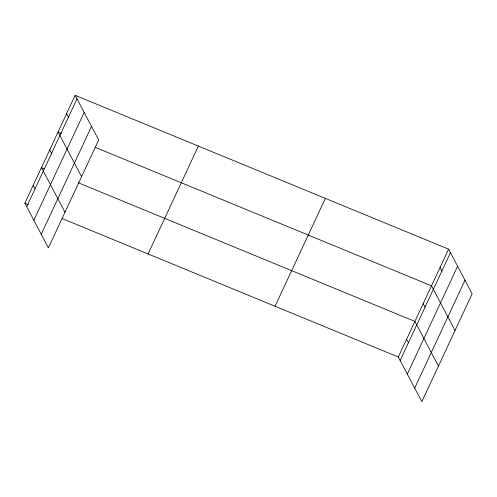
<?xml version="1.0" encoding="UTF-8"?>
<svg xmlns="http://www.w3.org/2000/svg" width="497" height="497" viewBox="0 0 497 497"><rect width="100%" height="100%" fill="white"/><g stroke="black" fill="none" stroke-linecap="round" stroke-linejoin="round"><path stroke-width="0.75" d="M75.146 95.331L98.692 139.986L48.395 247.848L24.85 203.192L75.146 95.331L448.605 249.152L472.15 293.808L421.854 401.669L398.308 357.014L62.106 218.543M26.695 206.69L76.992 98.828M33.858 220.277L84.155 112.409M41.232 234.267L91.529 126.4M148.094 253.955L198.39 146.093M275.065 306.258L325.367 198.39M398.308 357.014L448.605 249.152M400.153 360.511L450.45 252.65M407.31 374.098L457.613 266.23M414.691 388.089L464.987 280.221M61.628 133.482L58.05 132.003L81.589 176.659M95.306 147.348L431.502 285.825L455.047 330.48M44.314 168.781L41.45 167.601L64.995 212.256M77.992 182.647L414.908 321.422L438.447 366.078M24.85 203.192L28.435 204.671M440.056 267.485L441.901 270.983M423.208 303.624L425.047 307.121M406.608 339.221L408.453 342.719M66.598 113.664L68.443 117.162M49.75 149.802L51.595 153.3M33.15 185.393L34.995 188.891"/></g></svg>
